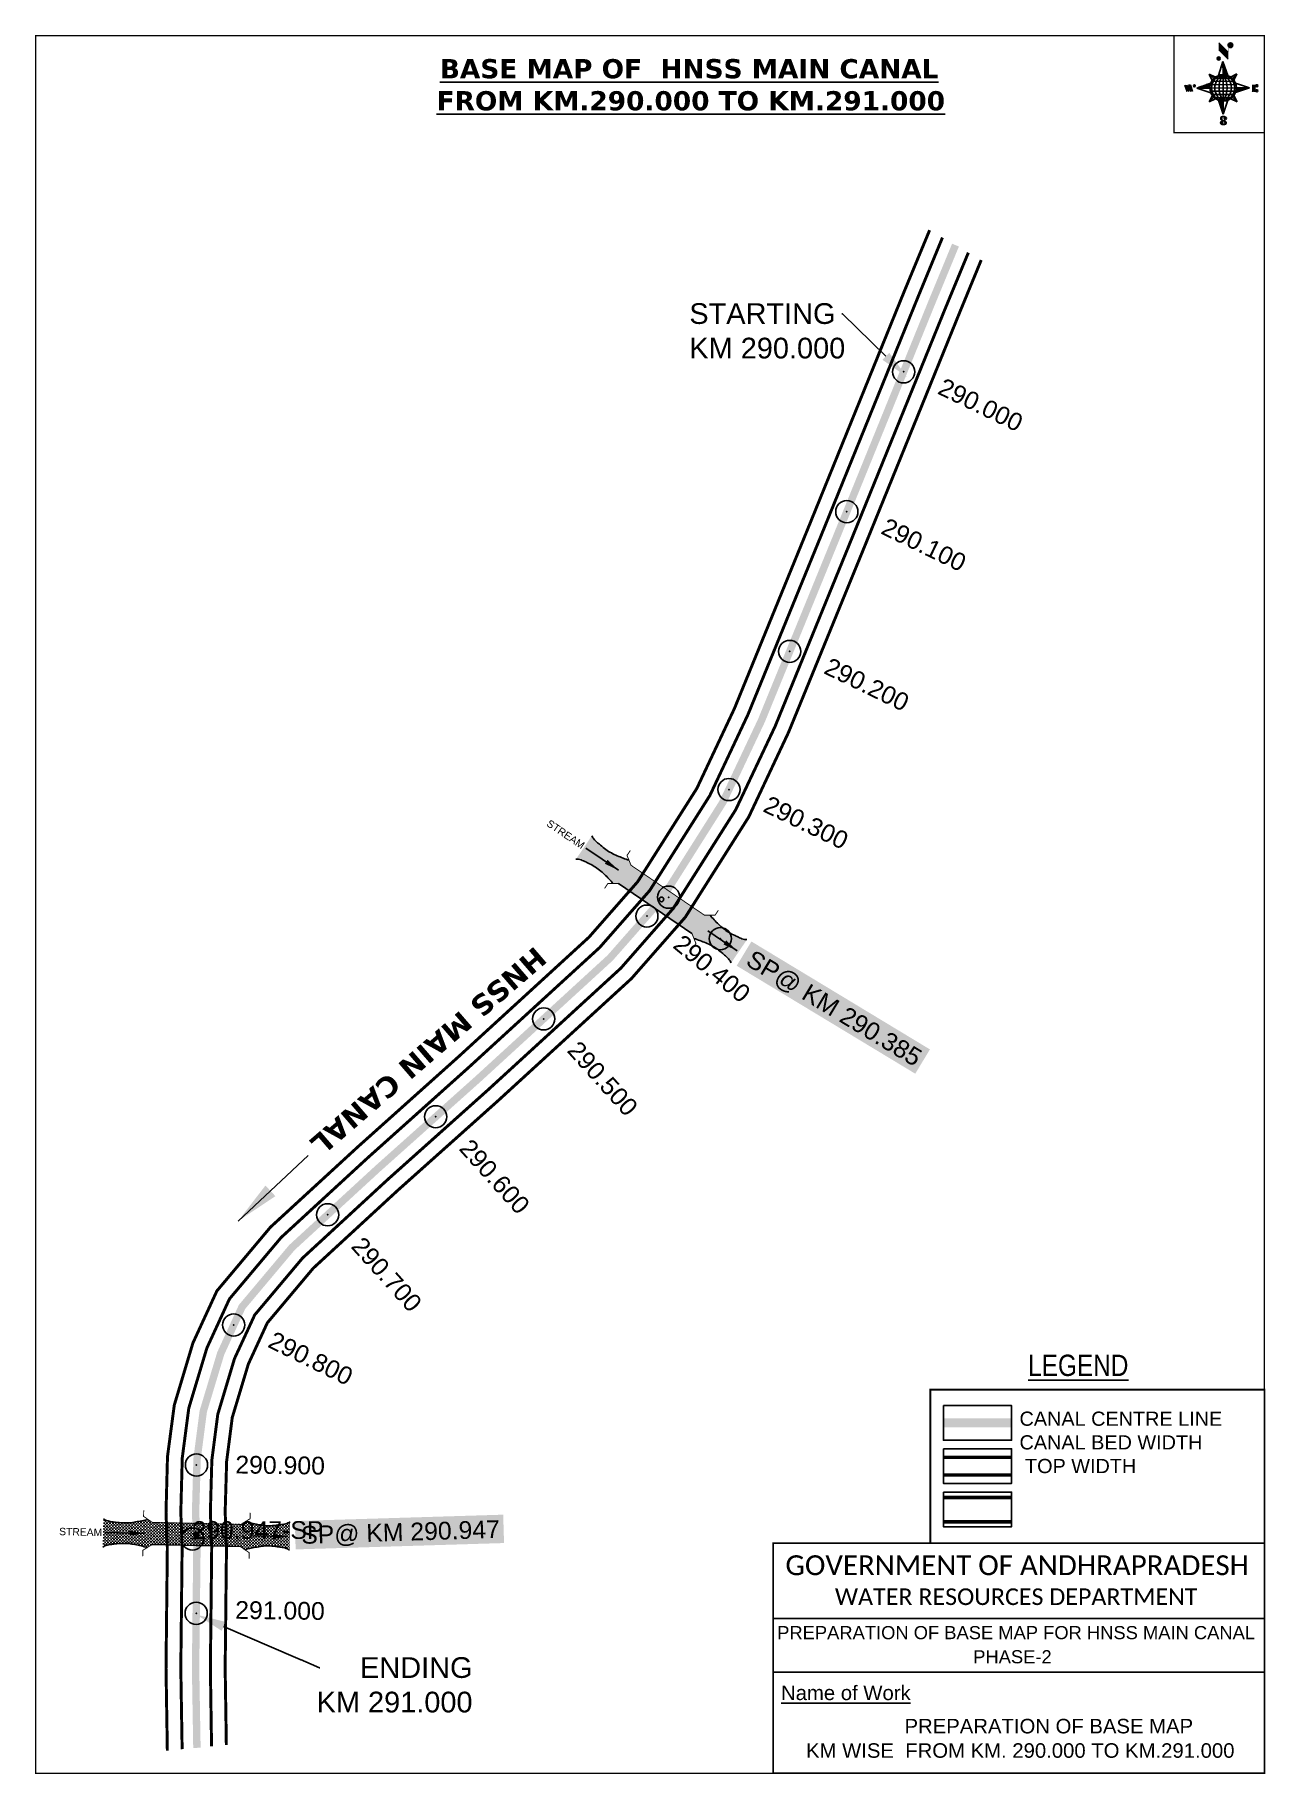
# Model space of a CAD drawing. Header units: inches. Extents: x 774038 to 774870, y 1587643 to 1588819.
import ezdxf
from ezdxf import colors
from ezdxf.entities.mleader import LeaderData, LeaderLine
from ezdxf.enums import TextEntityAlignment as Align
from ezdxf.math import Vec2, Vec3

# ---------------------------------------------------------------- set-up
doc = ezdxf.new("R2010")
doc.units = ezdxf.units.IN
doc.header["$LTSCALE"] = 15
doc.header["$MEASUREMENT"] = 0
doc.header["$PDMODE"] = 32
doc.header["$PDSIZE"] = 15
doc.linetypes.add('HIDDEN2', pattern=[0.1875, 0.125, -0.0625])
for name, color, linetype in [('AQUADUCT', 1, 'Continuous'), ('bord', 1, 'Continuous'), ('CANAL1', 7, 'Continuous'), ('CSMark', 72, 'Continuous'), ('DCBMS', 232, 'Continuous'), ('PAGE', 7, 'Continuous'), ('STRUCTURE', 5, 'Continuous'), ('TEXT', 6, 'Continuous')]:
    doc.layers.add(name, color=color, linetype=linetype)
doc.styles.add('ARIALN', font='ARIALN.TTF')
doc.styles.get("Standard").update_dxf_attribs({"font": 'arial.ttf'})
doc.dimstyles.get("Standard").update_dxf_attribs({"dimtxt": 20, "dimasz": 0.18, "dimexe": 0.18, "dimexo": 0.0625, "dimgap": 0.09, "dimtad": 0, "dimtih": 1, "dimtoh": 1, "dimdec": 4, "dimzin": 0, "dimdsep": 46, "dimtxsty": 'Standard', "dimcen": 0.09, "dimadec": 0, "dimazin": 0, "dimtfac": 1, "dimtdec": 4, "dimtofl": 0, "dimtmove": 0, "dimatfit": 3, "dimfxl": 1, "dimtolj": 1, "dimtzin": 0, "dimarcsym": 0})
pattern_1 = [(267.297113149, (-8720374.938, 50637915.138), (10.5367255337, -0.497431438), [])]
pattern_2 = [(357.297113149, (-8720374.938, 50637915.138), (0.497431438, 10.5367255337), [])]

# ---------------------------------------------------------------- blocks, each defined once
blk = doc.blocks.new('*X26')
at = {"color": 0, "linetype": 'Continuous'}
for p, q in [((6321.6, 240.5), (6322.3, 241.2)), ((6321.6, 240.3), (6322.3, 241)), ((6321.6, 240.1), (6322.3, 240.8)), ((6321.6, 239.9), (6322.4, 240.7)), ((6321.6, 239.8), (6322.4, 240.6)), ((6321.6, 239.6), (6322.5, 240.5)), ((6321.6, 239.4), (6322.5, 240.3)), ((6321.6, 239.2), (6322.6, 240.2)), ((6321.7, 239.1), (6322.6, 240.1)), ((6321.8, 240.8), (6322.4, 241.4)), ((6321.8, 239), (6322.7, 240)), ((6321.8, 239), (6322.8, 239.9)), ((6321.9, 238.9), (6322.9, 239.8)), ((6322, 238.8), (6323, 239.7)), ((6322.1, 241.3), (6322.4, 241.6)), ((6322.1, 238.7), (6323.1, 239.6)), ((6322.2, 238.6), (6323.1, 239.6)), ((6322.3, 238.5), (6323.2, 239.5)), ((6322.4, 238.5), (6323.3, 239.4)), ((6322.5, 238.4), (6323.4, 239.3)), ((6322.7, 238.4), (6323.6, 239.3)), ((6322.8, 238.3), (6323.7, 239.2)), ((6322.9, 238.3), (6323.8, 239.1)), ((6323.1, 238.2), (6323.9, 239.1)), ((6323.2, 238.2), (6324, 239)), ((6323.3, 238.2), (6324.2, 239)), ((6323.5, 238.1), (6324.3, 238.9)), ((6323.7, 238.1), (6324.4, 238.9)), ((6323.8, 238.1), (6324.6, 238.8)), ((6324.1, 238.2), (6324.7, 238.8)), ((6324.3, 238.3), (6324.9, 238.8)), ((6324.6, 238.3), (6325.1, 238.8)), ((6324.8, 238.4), (6325.2, 238.8)), ((6325.1, 238.5), (6325.4, 238.8)), ((6325.4, 238.6), (6325.6, 238.8))]:
    blk.add_line(p, q, dxfattribs=at)
blk = doc.blocks.new('*X25')
at = {"color": 0, "linetype": 'Continuous'}
for p, q in [((6324.4, 240.3), (6324.5, 240.4)), ((6324.6, 240.3), (6324.8, 240.5)), ((6324.7, 240.2), (6325, 240.5)), ((6324.8, 240.2), (6325.2, 240.6)), ((6325, 240.1), (6325.5, 240.6)), ((6325.1, 240.1), (6325.6, 240.6)), ((6325.2, 240), (6325.8, 240.6)), ((6325.3, 240), (6326, 240.6)), ((6325.4, 239.9), (6326.1, 240.6)), ((6325.5, 239.8), (6326.2, 240.5)), ((6325.6, 239.8), (6326.3, 240.5)), ((6325.7, 239.7), (6326.5, 240.4)), ((6325.9, 239.6), (6326.6, 240.3)), ((6326, 239.5), (6326.7, 240.3)), ((6326, 239.4), (6326.8, 240.2)), ((6326.1, 239.3), (6327, 240.2)), ((6326.2, 239.3), (6327.1, 240.1)), ((6326.3, 239.2), (6327.1, 240)), ((6326.4, 239.1), (6327.2, 239.9)), ((6326.5, 239), (6327.3, 239.8)), ((6326.5, 238.9), (6327.4, 239.7)), ((6326.6, 238.8), (6327.5, 239.6)), ((6326.7, 238.7), (6327.5, 239.5)), ((6326.8, 238.6), (6327.6, 239.4)), ((6326.8, 238.5), (6327.7, 239.3)), ((6326.8, 236.5), (6327.4, 237)), ((6326.9, 238.3), (6327.8, 239.2)), ((6326.9, 238.2), (6327.9, 239.1)), ((6326.9, 236.8), (6327.6, 237.4)), ((6327, 238.1), (6327.8, 239)), ((6327, 237.9), (6327.8, 238.8)), ((6327, 237.8), (6327.8, 238.6)), ((6327, 237.6), (6327.8, 238.4)), ((6327, 237.4), (6327.8, 238.2)), ((6327, 237.3), (6327.8, 238)), ((6327, 237.1), (6327.8, 237.9))]:
    blk.add_line(p, q, dxfattribs=at)
blk = doc.blocks.new('H')
at = {"layer": 'bord', "extrusion": (0.000427885, 0.004792, 0.999988)}
h = blk.add_hatch(dxfattribs=at)
h.set_pattern_fill('LINE', color=8, scale=84.387686, angle=-2.7029, style=0)
h.set_pattern_definition(pattern_2)
h.paths.add_polyline_path([(-492, 786, -0.090992), (-448, 775), (-486, 912)])
h = blk.add_hatch(dxfattribs=at)
h.set_pattern_fill('LINE', color=8, scale=84.387686, angle=-92.7029, style=0)
h.set_pattern_definition(pattern_1)
h.paths.add_polyline_path([(-625, 665, -0.090992), (-615, 710), (-751, 671)])
h = blk.add_hatch(dxfattribs=at)
h.set_pattern_fill('LINE', color=8, scale=84.387686, angle=-2.7029, style=0)
h.set_pattern_definition(pattern_2)
h.paths.add_polyline_path([(-504, 533, -0.090992), (-549, 543), (-510, 406)])
h = blk.add_hatch(dxfattribs=at)
h.set_pattern_fill('LINE', color=8, scale=84.387686, angle=-92.7029, style=0)
h.set_pattern_definition(pattern_1)
h.paths.add_polyline_path([(-246, 647), (-372, 653, -0.090992), (-382, 609)])
for p, q in [((-519, 1020, -1217), (-435, 927, -1216)), ((-516, 1087, -1217), (-432, 994, -1217)), ((-538, 774, -1216), (-487, 906, -1216)), ((-487, 906, -1216), (-493, 780, -1216)), ((-487, 906, -1216), (-448, 769, -1216)), ((-865, 701, -1215), (-847, 638, -1215)), ((-847, 700, -1215), (-829, 637, -1215)), ((-829, 699, -1215), (-811, 636, -1215)), ((-829, 699, -1215), (-811, 698, -1215)), ((-811, 698, -1215), (-794, 635, -1215)), ((-752, 665, -1215), (-615, 704, -1215)), ((-627, 794, -1216), (-567, 760, -1216)), ((-627, 794, -1216), (-584, 747, -1215)), ((-599, 731, -1215), (-627, 794, -1216)), ((-421, 753, -1216), (-359, 781, -1216)), ((-359, 781, -1216), (-405, 739, -1216)), ((-359, 781, -1216), (-392, 721, -1215)), ((-379, 693, -1215), (-246, 641, -1215)), ((-213, 669, -1215), (-217, 601, -1215)), ((-752, 665, -1215), (-625, 659, -1215)), ((-619, 614, -1215), (-752, 665, -1215)), ((-639, 526, -1214), (-606, 585, -1215)), ((-639, 526, -1214), (-593, 568, -1215)), ((-577, 553, -1215), (-639, 526, -1214)), ((-511, 400, -1214), (-549, 537, -1214)), ((-460, 533, -1215), (-511, 400, -1214)), ((-505, 527, -1214), (-511, 400, -1214)), ((-371, 513, -1214), (-431, 546, -1215)), ((-371, 513, -1214), (-414, 560, -1215)), ((-399, 576, -1215), (-371, 513, -1214)), ((-246, 641, -1215), (-383, 603, -1215)), ((-373, 647, -1215), (-246, 641, -1215)), ((-197, 600, -1215), (-194, 668, -1215))]:
    blk.add_line(p, q, dxfattribs=at)
at = {"layer": 'bord', "color": 8, "linetype": 'ByBlock', "extrusion": (0.000427885, 0.004792, 0.999988)}
for p, q in [((-375, 679, -1215), (-620, 691, -1215)), ((-386, 711, -1215), (-605, 722, -1215)), ((-411, 744, -1216), (-578, 752, -1216)), ((-493, 780, -1216), (-505, 527, -1214)), ((-373, 647, -1215), (-625, 659, -1215)), ((-378, 616, -1215), (-623, 628, -1215)), ((-392, 585, -1215), (-611, 595, -1215)), ((-420, 555, -1215), (-587, 562, -1215))]:
    blk.add_line(p, q, dxfattribs=at)
at = {"layer": 'bord', "extrusion": (0.000427885, 0.004792, 0.999988), "elevation": -1212}
for points, const_width in [([(-522, 960), (-516, 1093)], 1.61), ([(-434, 933), (-428, 1066)], 1.61), ([(-870, 707), (-846, 706)], 0.642), ([(-829, 643), (-821, 678)], 0.642), ([(-793, 641), (-782, 694)], 0.642), ([(-223, 676), (-174, 673)], 0.706), ([(-829, 643), (-855, 644)], 0.642), ([(-811, 642), (-784, 641)], 0.642), ([(-177, 605), (-226, 607)], 0.706), ([(-195, 645), (-185, 644)], 0.706)]:
    blk.add_lwpolyline(points, dxfattribs=dict(at, const_width=const_width))
for points, const_width in [([(-414, 1073, 1), (-398, 1058, 1)], 22.3), ([(-530, 950, 1), (-520, 939, 1)], 14.8), ([(-776, 697, 1), (-769, 690, 1)], 8.9), ([(-180, 618, 1), (-173, 611, 1)], 9.79), ([(-178, 667, 1), (-171, 660, 1)], 9.79), ([(-490, 362, 1), (-498, 369, 1)], 11.1), ([(-525, 322, 1), (-533, 329, 1)], 11.1)]:
    blk.add_lwpolyline(points, format="xyb", close=True, dxfattribs=dict(at, const_width=const_width))
for points in [[(-537, 317), (-531, 310), (-520, 307), (-505, 307), (-494, 310), (-486, 318), (-487, 326), (-491, 333), (-494, 336), (-503, 341), (-522, 347), (-530, 352), (-534, 355), (-537, 363), (-537, 373), (-530, 381), (-520, 384), (-504, 384), (-493, 380), (-487, 373)], [(-522, 348), (-526, 354), (-528, 361), (-528, 371), (-526, 375), (-521, 381), (-515, 384)], [(-505, 307), (-499, 312), (-497, 319), (-497, 327), (-501, 335), (-509, 343)]]:
    blk.add_lwpolyline(points, dxfattribs=at)
at = {"layer": 'bord', "extrusion": (0.000427885, 0.004792, 0.999988)}
for centre, radius in [((-406, 1065, -1212), 22.3), ((-525, 944, -1212), 14.8), ((-773, 694, -1212), 8.9), ((-498, 659, -1212), 127), ((-177, 615, -1212), 9.79), ((-174, 663, -1212), 9.79), ((-494, 365, -1212), 11.1), ((-529, 325, -1212), 11.1)]:
    blk.add_circle(centre, radius, dxfattribs=at)
at = {"layer": 'bord', "color": 8, "linetype": 'ByBlock', "extrusion": (0.000427885, 0.004792, 0.999988)}
for centre, radius, start, end in [((-482, 658, -1212), 128, 94.9254, 259.6691), ((-437, 656, -1212), 141, 113.2864, 241.308), ((-316, 651, -1212), 222, 142.5892, 212.0053), ((-560, 662, -1212), 141, 293.2864, 61.308), ((-681, 668, -1212), 222, 322.5892, 32.0053), ((-515, 660, -1212), 128, 274.9254, 79.6691)]:
    blk.add_arc(centre, radius, start, end, dxfattribs=at)
at = {"layer": 'bord', "extrusion": (0.000427885, 0.004792, 0.999988)}
for points in [[(-516, 1093, -1212), (-431, 1000, -1212), (-519, 1026, -1212), (-434, 933, -1212)], [(-864, 707, -1212), (-846, 706, -1212), (-846, 644, -1212), (-829, 643, -1212)], [(-829, 705, -1212), (-811, 704, -1212), (-811, 642, -1212), (-793, 641, -1212)], [(-193, 674, -1212), (-197, 606, -1212), (-213, 675, -1212), (-216, 607, -1212)]]:
    blk.add_solid(points, dxfattribs=at)
at = {"layer": 'bord', "extrusion": (0.000427885, 0.004792, 0.999988), "xscale": 7.977342409717546, "yscale": 7.977342408231451, "zscale": 7.977342408476333, "rotation": 138.0840426661453}
for name, p in [('*X25', (38301, -31929, -1212)), ('*X26', (38314, -31951, -1212))]:
    blk.add_blockref(name, p, dxfattribs=at)
blk = doc.blocks.new('SP')
at = {"layer": 'STRUCTURE'}
h = blk.add_hatch(dxfattribs=at)
h.set_pattern_fill('DASH', color=256, scale=8, style=0)
edge = h.paths.add_edge_path()
edge.add_spline(control_points=[(769825.7, 1706742.1), (769825.3, 1706741.8), (769823.8, 1706740.8), (769820.9, 1706740.3), (769817, 1706739.7), (769811.4, 1706738.9), (769804, 1706739.7), (769798.4, 1706741), (769795.6, 1706741.6)], knot_values=[0, 0, 0, 0, 1.613557, 5.24513, 8.624976, 13.470124, 22.190216, 30.746377, 30.746377, 30.746377, 30.746377], degree=3, periodic=0)
edge.add_line((769795.6, 1706741.6), (769792.6, 1706739.6))
edge.add_line((769792.6, 1706739.6), (769732.6, 1706739.6))
edge.add_line((769732.6, 1706739.6), (769729.6, 1706741.6))
edge.add_spline(control_points=[(769729.6, 1706741.6), (769726.9, 1706740.9), (769721.3, 1706739.5), (769713.9, 1706738.5), (769708.3, 1706739.1), (769704.4, 1706739.6), (769701.5, 1706740), (769700, 1706741), (769699.5, 1706741.3)], knot_values=[0, 0, 0, 0, 8.556161, 17.276253, 22.121402, 25.501247, 29.13282, 30.746377, 30.746377, 30.746377, 30.746377], degree=3, periodic=0)
edge.add_line((769699.5, 1706741.3), (769699.5, 1706722.1))
edge.add_spline(control_points=[(769699.5, 1706722.1), (769700, 1706722.4), (769701.4, 1706723.4), (769704.3, 1706724), (769708.2, 1706724.5), (769713.8, 1706725.3), (769721.2, 1706724.5), (769726.8, 1706723.3), (769729.6, 1706722.6)], knot_values=[0, 0, 0, 0, 1.613557, 5.24513, 8.624976, 13.470124, 22.190216, 30.746377, 30.746377, 30.746377, 30.746377], degree=3, periodic=0)
edge.add_line((769729.6, 1706722.6), (769732.6, 1706724.6))
edge.add_line((769732.6, 1706724.6), (769792.6, 1706724.6))
edge.add_line((769792.6, 1706724.6), (769795.6, 1706722.6))
edge.add_spline(control_points=[(769795.6, 1706722.6), (769798.4, 1706723.3), (769803.9, 1706724.8), (769811.3, 1706725.8), (769817, 1706725.1), (769820.9, 1706724.7), (769823.8, 1706724.2), (769825.2, 1706723.3), (769825.7, 1706723)], knot_values=[0, 0, 0, 0, 8.556161, 17.276253, 22.121402, 25.501247, 29.13282, 30.746377, 30.746377, 30.746377, 30.746377], degree=3, periodic=0)
edge.add_line((769825.7, 1706723), (769825.7, 1706742.1))
h.paths.add_polyline_path([(769764.2, 1706732.1, -1), (769761.1, 1706732.1, -1)], flags=0)
h.paths.add_polyline_path([(769761.1, 1706732.1, 1), (769764.2, 1706732.1, 1)], flags=16)
at = {"layer": 'STRUCTURE', "const_width": 0.628}
for points in [[(769726.6, 1706747.6), (769726.6, 1706743.6), (769732.6, 1706739.6), (769792.6, 1706739.6), (769798.6, 1706743.6), (769798.6, 1706747.6)], [(769726.6, 1706716.6), (769726.6, 1706720.6), (769732.6, 1706724.6), (769792.6, 1706724.6), (769798.6, 1706720.6), (769798.6, 1706716.6)]]:
    blk.add_lwpolyline(points, dxfattribs=at)
at = {"layer": 'STRUCTURE', "color": 3}
blk.add_lwpolyline([(769732.6, 1706724.6), (769792.6, 1706724.6)], dxfattribs=at)
blk.add_lwpolyline([(769732.6, 1706724.6), (769792.6, 1706724.6)], dxfattribs=at)
at = {"layer": 'STRUCTURE', "color": 0}
blk.add_circle((769762.6, 1706732.1), 1.55, dxfattribs=at)
at = {"layer": 'STRUCTURE'}
for points in [[(769699.5, 1706741.3), (769700.9, 1706740.5), (769704.4, 1706739.6), (769707.8, 1706739.2), (769712.6, 1706738.8), (769721.3, 1706739.7), (769729.6, 1706741.6)], [(769825.7, 1706742.1), (769824.3, 1706741.3), (769820.8, 1706740.3), (769817.5, 1706739.8), (769812.7, 1706739.2), (769804, 1706739.9), (769795.6, 1706741.6)], [(769699.5, 1706722.1), (769700.9, 1706723), (769704.4, 1706724), (769707.7, 1706724.5), (769712.5, 1706725), (769721.2, 1706724.4), (769729.6, 1706722.6)], [(769825.7, 1706723), (769824.3, 1706723.8), (769820.8, 1706724.7), (769817.4, 1706725.1), (769812.6, 1706725.5), (769803.9, 1706724.6), (769795.6, 1706722.6)]]:
    blk.add_spline(points, degree=3, dxfattribs=at)
at = {"layer": 'STRUCTURE', "color": 0}
blk.add_text('STREAM', height=5, dxfattribs=at).set_placement((769684.3, 1706732.1), align=Align.MIDDLE_CENTER)
for points in [[(769727.4, 1706732.1), (769700.8, 1706732.1)], [(769824.4, 1706732.1), (769800.5, 1706732.1)]]:
    blk.add_leader(points, dimstyle='Standard', override={"dimasz": 10, "dimgap": 0.09, "dimtad": 0}, dxfattribs=at)

msp = doc.modelspace()

# ---------------------------------------------------------------- linework, layer by layer
at = {"layer": 'CANAL1', "color": 200, "const_width": 2}
for points in [[(774643.5, 1588687.1), (774626.1, 1588645.1), (774562.1, 1588487.5), (774511.5, 1588363.6), (774486.1, 1588309.6), (774446.1, 1588246.5), (774413.2, 1588209), (774324.9, 1588128.1), (774257, 1588067.3), (774197.7, 1588012.8), (774161.5, 1587969.7), (774145.3, 1587934.5), (774132.7, 1587892.5), (774128.1, 1587857.7), (774127.1, 1587820), (774128, 1587796.2), (774127.1, 1587714.4), (774128, 1587658.8)], [(774678.4, 1588666.9), (774663.2, 1588629.9), (774599.2, 1588472.4), (774548.1, 1588347.5), (774521.2, 1588290.3), (774478.3, 1588222.5), (774441.9, 1588181), (774351.7, 1588098.4), (774283.8, 1588037.7), (774226.7, 1587985.1), (774195.6, 1587948.1), (774182.8, 1587920.3), (774171.9, 1587884.1), (774168.1, 1587854.5), (774167.1, 1587820.3), (774168, 1587796.8), (774167.1, 1587714.5), (774167.9, 1587662.7)]]:
    msp.add_lwpolyline(points, dxfattribs=at)
at = {"layer": 'CANAL1', "color": 5, "const_width": 2}
for points in [[(774652.2, 1588682.1), (774635.4, 1588641.3), (774571.4, 1588483.7), (774520.7, 1588359.6), (774494.9, 1588304.8), (774454.2, 1588240.5), (774420.4, 1588202), (774331.6, 1588120.7), (774263.7, 1588059.9), (774205, 1588005.9), (774170, 1587964.3), (774154.7, 1587931), (774142.5, 1587890.4), (774138.1, 1587856.9), (774137.1, 1587820.1), (774138, 1587796.4), (774137.1, 1587714.5), (774138, 1587659.8)], [(774669.7, 1588671.9), (774653.9, 1588633.7), (774589.9, 1588476.2), (774539, 1588351.5), (774512.4, 1588295.2), (774470.2, 1588228.5), (774434.7, 1588188), (774345, 1588105.8), (774277.1, 1588045.1), (774219.5, 1587992), (774187.1, 1587953.5), (774173.4, 1587923.9), (774162.1, 1587886.2), (774158.1, 1587855.3), (774157.1, 1587820.2), (774158, 1587796.7), (774157.1, 1587714.5), (774157.9, 1587661.7)]]:
    msp.add_lwpolyline(points, dxfattribs=at)
at = {"layer": 'CANAL1', "color": 1, "linetype": 'HIDDEN2', "ltscale": 8, "const_width": 5}
msp.add_lwpolyline([(774661, 1588677), (774644.7, 1588637.5), (774580.7, 1588480), (774529.8, 1588355.5), (774503.6, 1588300), (774462.2, 1588234.5), (774452.3, 1588223.2), (774427.5, 1588195), (774338.3, 1588113.2), (774270.4, 1588052.5), (774212.2, 1587999), (774178.5, 1587958.9), (774164.1, 1587927.4), (774152.3, 1587888.3), (774148.1, 1587856.1), (774148, 1587852), (774147.1, 1587820.2), (774148, 1587796.5), (774147.1, 1587714.5), (774148, 1587660.7)], dxfattribs=at)
at = {"layer": 'CANAL1', "color": 1, "linetype": 'HIDDEN2', "ltscale": 100, "const_width": 6, "elevation": -0.4}
msp.add_lwpolyline([(774698.9, 1587880.5), (774652.8, 1587880.5)], dxfattribs=at)
at = {"layer": 'CANAL1', "color": 5, "const_width": 2.4, "elevation": -0.4}
for points in [[(774698.9, 1587857.2), (774652.8, 1587857.2)], [(774698.9, 1587845.2), (774652.8, 1587845.2)]]:
    msp.add_lwpolyline(points, dxfattribs=at)
at = {"layer": 'CANAL1', "color": 200, "const_width": 2.4, "elevation": -0.4}
for points in [[(774698.9, 1587830), (774652.8, 1587830)], [(774698.9, 1587813.5), (774652.8, 1587813.5)]]:
    msp.add_lwpolyline(points, dxfattribs=at)
at = {"layer": 'CSMark', "color": 3}
for p in [(774625.9, 1588591.3), (774587.5, 1588496.7), (774548.9, 1588402.2), (774507.8, 1588308.8), (774452.3, 1588223.2), (774382.5, 1588153.7), (774309.5, 1588087.5), (774236.4, 1588021.2), (774172.9, 1587946.7), (774147.7, 1587852), (774147.5, 1587751.7)]:
    msp.add_point(p, dxfattribs=at)
at = {"layer": 'CSMark', "color": 2}
for p in [(774467, 1588236), (774145, 1587802)]:
    msp.add_point(p, dxfattribs=at)
at = {"layer": 'CSMark'}
msp.add_point((774502, 1588208), dxfattribs=at)
at = {"layer": 'PAGE', "const_width": 1}
msp.add_lwpolyline([(774869.9, 1587643.5), (774869.9, 1588818.7), (774038.9, 1588818.7), (774038.9, 1587643.5), (774869.9, 1587643.5)], dxfattribs=at)
at = {"layer": 'PAGE'}
for points, const_width in [([(774869.9, 1588818.7), (774808.8, 1588818.7), (774808.8, 1588753), (774869.9, 1588753)], 1), ([(774644, 1587902.9), (774869.9, 1587902.9), (774869.9, 1587799.1), (774644, 1587799.1)], 1.2), ([(774537.7, 1587799.1), (774869.9, 1587799.1), (774869.9, 1587643.5), (774537.7, 1587643.5)], 1.2)]:
    msp.add_lwpolyline(points, close=True, dxfattribs=dict(at, const_width=const_width))
at = {"layer": 'PAGE', "elevation": -0.4}
for points in [[(774652.8, 1587892.2), (774698.9, 1587892.2), (774698.9, 1587868.7), (774652.8, 1587868.7)], [(774652.8, 1587863), (774698.9, 1587863), (774698.9, 1587839.5), (774652.8, 1587839.5)], [(774652.8, 1587833.7), (774698.9, 1587833.7), (774698.9, 1587810.2), (774652.8, 1587810.2)]]:
    msp.add_lwpolyline(points, close=True, dxfattribs=at)
at = {"layer": 'PAGE'}
for points in [[(774537.7, 1587748.1), (774869.9, 1587748.1)], [(774537.7, 1587711.8), (774869.9, 1587711.8)]]:
    msp.add_lwpolyline(points, dxfattribs=at)

# ---------------------------------------------------------------- block references
at = {"layer": 'AQUADUCT', "color": 1, "xscale": 0.0703495379661093, "yscale": 0.07034953800030053, "zscale": 0.07034953795990817, "rotation": 3.078330607406165}
msp.add_blockref('H', (774879.5, 1588739.3, 85.4), dxfattribs=at)
at = {"layer": 'STRUCTURE', "color": 0}
for p, rotation in [((-821463.5, 609209.4), 325.8032638894762), ((-33982.5, -101098.4), 358.7052754737017)]:
    msp.add_blockref('SP', p, dxfattribs=dict(at, rotation=rotation))

# ---------------------------------------------------------------- texts
at = {"layer": 'CANAL1', "insert": (774386.5, 1588193.4), "char_height": 14, "width": 205.129, "attachment_point": 1, "rotation": 220.8078}
msp.add_mtext('\\pi0.96322;{\\fVerdana|b1|i0|c0|p34;HNSS MAIN CANAL}', dxfattribs=at)
at = {"layer": 'CSMark', "color": 1}
for s, rotation, p in [('290.000', 334.1146, (774650.8, 1588582.2)), ('290.100', 334.1146, (774612.4, 1588487.6)), ('290.200', 334.1146, (774573.8, 1588393.1)), ('290.300', 334.1146, (774532.7, 1588299.7)), ('290.500', 311.9816, (774402.2, 1588135.9)), ('290.600', 311.9816, (774329.1, 1588069.6)), ('290.700', 311.9816, (774256.1, 1588003.4)), ('290.800', 333.7882, (774197.8, 1587937.5)), ('291.000', 359.2263, (774173.9, 1587754))]:
    msp.add_text(s, height=12, rotation=rotation, dxfattribs=at).set_placement(p, align=Align.MIDDLE_LEFT)
at = {"layer": 'CSMark', "color": 3}
for s, rotation, p in [('290.400', 320.4647, (774473, 1588207)), ('290.900', 359.2495, (774174, 1587852.3))]:
    msp.add_text(s, height=12, rotation=rotation, dxfattribs=at).set_placement(p, align=Align.MIDDLE_LEFT)
at = {"layer": 'CSMark', "color": 2}
msp.add_text('290.947-SP', height=12, dxfattribs=at).set_placement((774145, 1587802))
at = {"layer": 'PAGE', "extrusion": (0.000201441, 0.004807, 0.999988), "style": 'ARIALN'}
msp.add_text('%%ULEGEND', height=14.4, rotation=359.9999, dxfattribs=at).set_placement((774744, 1587900.3, 7788.9), align=Align.MIDDLE)
at = {"layer": 'PAGE', "extrusion": (0.000201441, 0.004807, 0.999988)}
for s, height, p in [('PREPARATION OF BASE MAP FOR HNSS MAIN CANAL', 8.878, (774540.4, 1587715.1, 7788)), ('%%UName of Work', 9.822, (774543, 1587673.9, 7786.6))]:
    msp.add_text(s, height=height, rotation=359.9999, dxfattribs=at).set_placement(p)
for s, height, p in [('PHASE-2', 8.88, (774699.5, 1587703.2, 7787.9)), ('PREPARATION OF BASE MAP', 9.822, (774724.1, 1587656.3, 7786.7)), ('KM WISE  FROM KM. 290.000 TO KM.291.000', 9.822, (774704.8, 1587639.8, 7786.7))]:
    msp.add_text(s, height=height, rotation=359.9999, dxfattribs=at).set_placement(p, align=Align.MIDDLE_CENTER)
at = {"layer": 'PAGE', "extrusion": (0.000201441, 0.004807, 0.999988), "attachment_point": 1, "text_direction": (1, -1e-06, -0.000201)}
for s, insert, char_height, width in [('CANAL CENTRE LINE CANAL BED WIDTH {\\H2.3717x; }\\P TOP WIDTH{\\H1.9152x; }', (774704.3, 1587888.1, -0.4), 9.6, 168.926), ('\\pi3.5885;{\\fCalibri|b0|i0|c0|p34;\\H1.3333x;GOVERNMENT OF ANDHRAPRADESH\\P\\pi37.073;\\H0.83998x;WATER RESOURCES DEPARTMENT}', (774542.4, 1587790.9, -1.3), 10.059, 321.276)]:
    msp.add_mtext(s, dxfattribs=dict(at, insert=insert, char_height=char_height, width=width))
at = {"layer": 'STRUCTURE', "color": 5, "char_height": 12, "attachment_point": 1, "bg_fill": 1, "box_fill_scale": 1.3, "bg_fill_color": 7, "bg_fill_true_color": 16777215, "bg_fill_transparency": 4390977}
for s, insert, width, rotation in [('\\pi0.43653;SP@ KM 290.385', (774524.2, 1588201.1), 133.888, 328.846), ('\\pi0.43653;SP@ KM 290.947', (774217.9, 1587810.6), 133.798, 1.748)]:
    msp.add_mtext(s, dxfattribs=dict(at, insert=insert, width=width, rotation=rotation))
at = {"layer": 'TEXT', "color": 1, "insert": (774290.5, 1588802.8), "char_height": 13, "width": 379.826, "attachment_point": 1}
msp.add_mtext('\\pi21.755;{\\fVerdana|b1|i0|c0|p34;\\LBASE MAP OF  HNSS MAIN CANAL \\P\\pi19.564;FROM KM.290.000 TO KM.291.000}', dxfattribs=at)

# ---------------------------------------------------------------- leaders
at = {"layer": 'CANAL1'}
msp.add_leader([(774175.8, 1588016.9), (774223.3, 1588061.3)], dimstyle='Standard', override={"dimasz": 30, "dimgap": 0.09, "dimtad": 0}, dxfattribs=at)
at = {"layer": 'DCBMS', "color": 5}
ml = msp.add_multileader_mtext('Standard', dxfattribs=at)
ml.set_content('STARTING\\PKM 290.000', color=5)
ml.set_leader_properties()
ml.build(insert=Vec2(0, 0))
ml.multileader.update_dxf_attribs({"dogleg_length": 0.36, "arrow_head_size": 20})
ctx = ml.context
ctx.base_point, ctx.char_height, ctx.arrow_head_size, ctx.landing_gap_size, ctx.plane_origin = Vec3(774480.9, 1588630.6), 14, 20, 0.09, Vec3(774651.8, 1588703.4)
notes = []
notes.append((ctx, [(0, (1, 1, 0), (774584.5, 1588630.6), (-1, 0), 0.36, [(0, [(774628.2, 1588587.8)], 0, [])])]))
ctx.mtext.insert, ctx.mtext.flow_direction = Vec3(774481, 1588637.7), 5
for ctx, leaders in notes:
    for number, flags, end, landing, length, lines in leaders:
        leader = LeaderData()
        leader.index, (leader.has_last_leader_line, leader.has_dogleg_vector, leader.attachment_direction) = number, flags
        leader.last_leader_point, leader.dogleg_vector, leader.dogleg_length = Vec3(end), Vec3(landing), length
        for number, points, colour, breaks in lines:
            line = LeaderLine()
            line.index, line.vertices, line.color, line.breaks = number, Vec3.list(points), colors.encode_raw_color(colour), breaks
            leader.lines.append(line)
        ctx.leaders.append(leader)

# ---------------------------------------------------------------- next in the draw order: leaders
ml = msp.add_multileader_mtext('Standard', dxfattribs=at)
ml.set_content('ENDING \\PKM 291.000', color=5)
ml.set_leader_properties()
ml.build(insert=Vec2(0, 0))
ml.multileader.update_dxf_attribs({"dogleg_length": 0.36, "arrow_head_size": 20})
ctx = ml.context
ctx.base_point, ctx.char_height, ctx.arrow_head_size, ctx.landing_gap_size, ctx.plane_origin = Vec3(774231.2, 1587714.8), 14, 20, 0.09, Vec3(774374.9, 1587927.2)
ctx.text_align_type = 2
notes = []
notes.append((ctx, [(1, (1, 1, 0), (774230.8, 1587714.8), (1, 0), 0.36, [(0, [(774147.7, 1587750.8)], 0, [])])]))
ctx.mtext.insert, ctx.mtext.width, ctx.mtext.alignment, ctx.mtext.flow_direction = Vec3(774334.4, 1587722), 109.049, 3, 5
ctx.mtext.has_bg_fill, ctx.mtext.bg_color, ctx.mtext.bg_scale_factor, ctx.mtext.bg_transparency, ctx.mtext.use_window_bg_color = 1, -1027028792, 1.5, 0, 1
for ctx, leaders in notes:
    for number, flags, end, landing, length, lines in leaders:
        leader = LeaderData()
        leader.index, (leader.has_last_leader_line, leader.has_dogleg_vector, leader.attachment_direction) = number, flags
        leader.last_leader_point, leader.dogleg_vector, leader.dogleg_length = Vec3(end), Vec3(landing), length
        for number, points, colour, breaks in lines:
            line = LeaderLine()
            line.index, line.vertices, line.color, line.breaks = number, Vec3.list(points), colors.encode_raw_color(colour), breaks
            leader.lines.append(line)
        ctx.leaders.append(leader)

doc.saveas('drawing.dxf')
